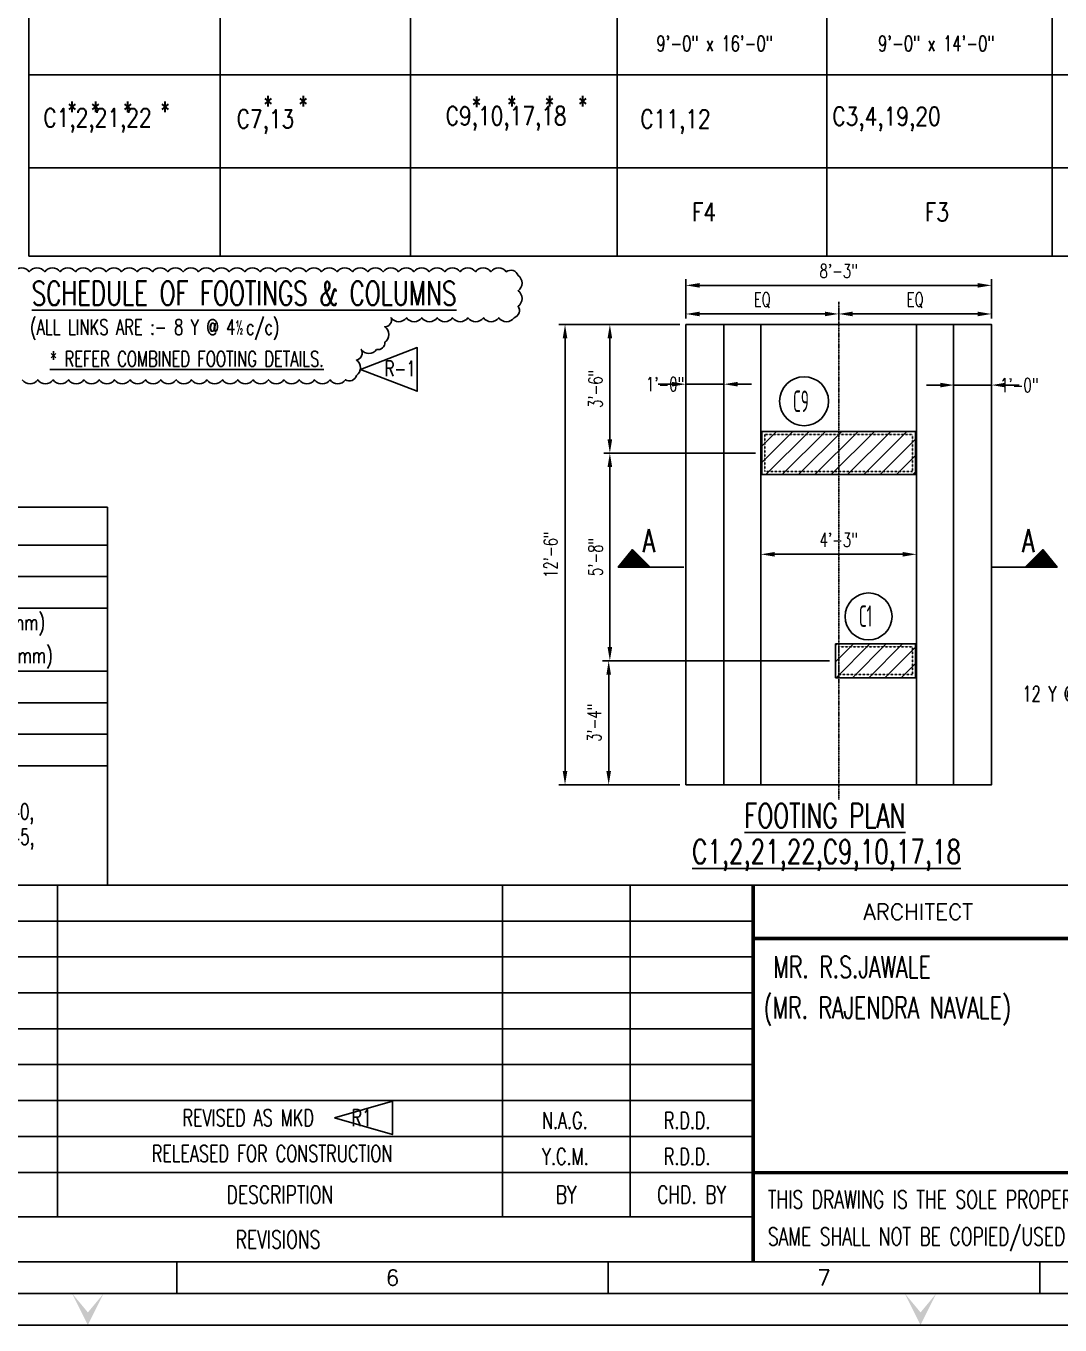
# Model space of a CAD drawing. Header units: inches. Extents: x 61991 to 161106, y 29687 to 64402.
# Drawn here: x 82366 to 83038, y 37527 to 38372 of the extents above; entities that cross this region are included whole.
import ezdxf
from ezdxf.enums import TextEntityAlignment as Align

# ---------------------------------------------------------------- set-up
doc = ezdxf.new("R2010")
doc.units = ezdxf.units.IN
doc.header["$MEASUREMENT"] = 0
doc.header["$PDMODE"] = 2
doc.linetypes.add('CENTER', pattern=[2, 1.25, -0.25, 0.25, -0.25])
doc.linetypes.add('HIDDEN', pattern=[0.375, 0.25, -0.125])
for name, color, linetype in [('BEAM', 4, 'Continuous'), ('CEN', 8, 'CENTER'), ('COLUMN CIRCLE', 8, 'Continuous'), ('DIM1', 5, 'Continuous'), ('FOOTING', 4, 'Continuous'), ('FRAME TABLE', 5, 'Continuous'), ('HATCH COL', 8, 'Continuous'), ('PNA', 8, 'Continuous'), ('R.C.C.COLUMN', 1, 'Continuous'), ('S-COL. NO.-TEXT', 1, 'Continuous'), ('S-COLUMN', 1, 'Continuous'), ('S-NOTES', 4, 'Continuous'), ('SECTION MARK', 1, 'Continuous'), ('text', 4, 'Continuous'), ('TEXT MIDIUM', 2, 'Continuous'), ('TEXT SCHEDULE', 2, 'Continuous'), ('TEXT SCHEDULE COLUMN', 4, 'Continuous'), ('TEXT1', 2, 'Continuous'), ('TITAL', 1, 'Continuous'), ('txt', 4, 'Continuous'), ('TXT1', 2, 'Continuous')]:
    doc.layers.add(name, color=color, linetype=linetype)
doc.styles.add('DIM', font='dim.shx', dxfattribs={"width": 0.7})
doc.styles.add('ROMANS', font='R.SHX', dxfattribs={"width": 0.7})
doc.styles.add('YUTY78', font='simplex.shx')
doc.dimstyles.new('DIM48(2)', dxfattribs={"dimscale": 0, "dimtxt": 9, "dimasz": 9, "dimexe": 4, "dimexo": 4, "dimgap": 4, "dimtad": 1, "dimdec": 0, "dimlfac": 0.5, "dimzin": 1, "dimdsep": 46, "dimlunit": 4, "dimtxsty": 'ROMANS', "dimcen": 0, "dimclrd": 5, "dimclre": 5, "dimclrt": 4, "dimadec": 0, "dimazin": 0, "dimtfac": 1, "dimtdec": 0, "dimtix": 1, "dimtmove": 2, "dimatfit": 3, "dimfxl": 0, "dimfrac": 1, "dimtzin": 0, "dimarcsym": 0})
doc.dimstyles.new('DIM96', dxfattribs={"dimscale": 0, "dimtxt": 9, "dimasz": 9, "dimexe": 4, "dimexo": 4, "dimgap": 4, "dimtad": 1, "dimdec": 0, "dimzin": 1, "dimdsep": 46, "dimlunit": 4, "dimtxsty": 'ROMANS', "dimcen": 0, "dimclrd": 5, "dimclre": 5, "dimclrt": 4, "dimadec": 0, "dimazin": 0, "dimtfac": 1, "dimtdec": 0, "dimtix": 1, "dimtmove": 2, "dimatfit": 3, "dimfxl": 0, "dimfrac": 1, "dimtzin": 0, "dimlwd": -1, "dimlwe": -1, "dimarcsym": 0})

# ---------------------------------------------------------------- blocks, each defined once
blk = doc.blocks.new('FOLDER')
at = {"layer": 'PNA'}
for points in [[(-1250, 2500), (0, 0), (0, 1000)], [(1250, 2500), (0, 0), (0, 1000)]]:
    blk.add_solid(points, dxfattribs=at)
blk = doc.blocks.new('PRA_A1')
at = {"color": 1}
for p, q in [((831, 69.75), (20, 69.75)), ((228.24, 24.21), (444.19, 24.21)), ((228.24, 17.13), (443.47, 17.13))]:
    blk.add_line(p, q, dxfattribs=at)
for p, q in [((333.18, 17.13), (333.18, 69.75)), ((403.71, 17.13), (403.71, 69.75)), ((423.95, 17.13), (423.95, 69.75))]:
    blk.add_line(p, q)
at = {"color": 5, "linetype": 'ByBlock', "lineweight": -2}
for p, q in [((228.36, 64.06), (443.47, 64.06)), ((228.36, 58.37), (443.47, 58.37)), ((228.36, 52.67), (443.47, 52.67)), ((228.36, 46.98), (443.47, 46.98)), ((228.36, 41.29), (443.47, 41.29)), ((228.36, 35.6), (443.47, 35.6)), ((228.36, 29.9), (443.47, 29.9))]:
    blk.add_line(p, q, dxfattribs=at)
at = {"flags": 128}
blk.add_lwpolyline([(0, 0), (841, 0), (841, 594), (0, 594)], close=True, dxfattribs=at)
at = {"color": 1, "const_width": 0.566}
for points in [[(443.47, 10), (443.47, 69.75)], [(443.47, 61.29), (601.73, 61.29)], [(443.47, 24.16), (601.73, 24.16)]]:
    blk.add_lwpolyline(points, dxfattribs=at)
at = {"layer": 'PNA'}
for p, q in [((352.08, 10), (352.08, 5)), ((420.5, 10), (420.5, 5)), ((488.92, 10), (488.92, 5))]:
    blk.add_line(p, q, dxfattribs=at)
at = {"layer": 'PNA', "color": 1}
for points in [[(10, 5), (836, 5), (836, 589), (10, 589)], [(20, 10), (831, 10), (831, 584), (20, 584)]]:
    blk.add_lwpolyline(points, close=True, dxfattribs=at)
at = {"layer": 'PNA', "xscale": 0.002, "yscale": 0.002, "zscale": 0.002}
for p in [(338, 0), (470, 0)]:
    blk.add_blockref('FOLDER', p, dxfattribs=at)
at = {"layer": 'PNA', "style": 'ROMANS'}
for s, p in [('6', (386.28, 7.5)), ('7', (454.7, 7.5))]:
    blk.add_text(s, height=2.5, dxfattribs=at).set_placement(p, align=Align.MIDDLE)
at = {"layer": 'text', "style": 'ROMANS'}
blk.add_text('ARCHITECT', height=2.5, dxfattribs=at).set_placement((469.64, 65.52), align=Align.MIDDLE_CENTER)
at = {"layer": 'text', "color": 4, "style": 'ROMANS', "width": 0.7}
for s, height, p in [('DESCRIPTION', 2.8316, (368.45, 20.67)), ('BY', 2.832, (413.83, 20.67)), ('CHD. BY', 2.832, (433.71, 20.67)), ('REVISIONS', 2.832, (368.15, 13.57))]:
    blk.add_text(s, height=height, dxfattribs=at).set_placement(p, align=Align.MIDDLE_CENTER)
for s, p in [('THIS DRAWING IS THE SOLE PROPERTY OF M/s. EPICONS CONSULTANTS PVT. LTD. AND', (445.8, 18.49)), ('SAME SHALL NOT BE COPIED/USED REPRODUCED WITHOUT THEIR WRITTEN PERMISSION.', (445.8, 12.63))]:
    blk.add_text(s, height=2.8316, dxfattribs=at).set_placement(p)
blk = doc.blocks.new('*D392')
at = {"layer": 'Defpoints', "color": 0, "linetype": 'ByBlock', "ltscale": 20}
for p in [(82716.08, 38177.89), (82794.6, 38177.89), (82794.6, 37878.66)]:
    blk.add_point(p, dxfattribs=at)
at = {"layer": 'DIM1', "color": 5, "lineweight": -2, "ltscale": 20}
for p, q in [((82790.6, 38177.89), (82712.08, 38177.89)), ((82716.08, 37887.66), (82716.08, 38168.89)), ((82790.6, 37878.66), (82712.08, 37878.66))]:
    blk.add_line(p, q, dxfattribs=at)
at = {"layer": 'DIM1', "color": 5, "linetype": 'ByBlock', "ltscale": 20}
for points in [[(82714.58, 38168.89), (82717.58, 38168.89), (82716.08, 38177.89)], [(82714.58, 37887.66), (82717.58, 37887.66), (82716.08, 37878.66)]]:
    blk.add_solid(points, dxfattribs=at)
at = {"layer": 'DIM1', "color": 4, "linetype": 'ByBlock', "lineweight": -2, "ltscale": 20, "insert": (82706.72, 38028.28), "char_height": 9, "attachment_point": 5, "rotation": 90, "style": 'ROMANS'}
blk.add_mtext('12\'-6"', dxfattribs=at)
blk = doc.blocks.new('*D393')
at = {"layer": 'Defpoints', "color": 0, "linetype": 'ByBlock', "ltscale": 20}
for p in [(82794.6, 38203.35), (82794.6, 38177.89), (82993.3, 38177.89)]:
    blk.add_point(p, dxfattribs=at)
at = {"layer": 'DIM1', "color": 5, "lineweight": -2, "ltscale": 20}
for p, q in [((82794.6, 38181.89), (82794.6, 38207.35)), ((82984.3, 38203.35), (82803.6, 38203.35)), ((82993.3, 38181.89), (82993.3, 38207.35))]:
    blk.add_line(p, q, dxfattribs=at)
at = {"layer": 'DIM1', "color": 5, "linetype": 'ByBlock', "ltscale": 20}
for points in [[(82803.6, 38204.85), (82803.6, 38201.85), (82794.6, 38203.35)], [(82984.3, 38204.85), (82984.3, 38201.85), (82993.3, 38203.35)]]:
    blk.add_solid(points, dxfattribs=at)
at = {"layer": 'DIM1', "color": 4, "linetype": 'ByBlock', "lineweight": -2, "ltscale": 20, "insert": (82893.95, 38212.7), "char_height": 9, "attachment_point": 5, "style": 'ROMANS'}
blk.add_mtext('8\'-3"', dxfattribs=at)
blk = doc.blocks.new('*D394')
at = {"layer": 'Defpoints', "color": 0, "linetype": 'ByBlock', "ltscale": 20}
for p in [(82843.34, 38028.48), (82843.34, 38019.05), (82944.57, 38019.05)]:
    blk.add_point(p, dxfattribs=at)
at = {"layer": 'DIM1', "color": 5, "lineweight": -2, "ltscale": 20}
for p, q in [((82843.34, 38023.05), (82843.34, 38032.48)), ((82944.57, 38023.05), (82944.57, 38032.48)), ((82935.57, 38028.48), (82852.34, 38028.48))]:
    blk.add_line(p, q, dxfattribs=at)
at = {"layer": 'DIM1', "color": 5, "linetype": 'ByBlock', "ltscale": 20}
for points in [[(82852.34, 38029.98), (82852.34, 38026.98), (82843.34, 38028.48)], [(82935.57, 38029.98), (82935.57, 38026.98), (82944.57, 38028.48)]]:
    blk.add_solid(points, dxfattribs=at)
at = {"layer": 'DIM1', "color": 4, "linetype": 'ByBlock', "lineweight": -2, "ltscale": 20, "insert": (82893.95, 38037.84), "char_height": 9, "attachment_point": 5, "style": 'ROMANS'}
blk.add_mtext('4\'-3"', dxfattribs=at)
blk = doc.blocks.new('*D395')
at = {"layer": 'Defpoints', "color": 0, "linetype": 'ByBlock', "ltscale": 20}
for p in [(82794.6, 38139.08), (82794.6, 38139.08), (82819.34, 38139.08)]:
    blk.add_point(p, dxfattribs=at)
at = {"layer": 'DIM1', "color": 5, "lineweight": -2, "ltscale": 20}
for p, q in [((82785.6, 38139.08), (82776.6, 38139.08)), ((82819.34, 38139.08), (82794.6, 38139.08)), ((82828.34, 38139.08), (82837.34, 38139.08))]:
    blk.add_line(p, q, dxfattribs=at)
at = {"layer": 'DIM1', "color": 5, "linetype": 'ByBlock', "ltscale": 20}
for points in [[(82785.6, 38140.58), (82785.6, 38137.58), (82794.6, 38139.08)], [(82828.34, 38140.58), (82828.34, 38137.58), (82819.34, 38139.08)]]:
    blk.add_solid(points, dxfattribs=at)
at = {"layer": 'DIM1', "color": 4, "linetype": 'ByBlock', "lineweight": -2, "ltscale": 20, "insert": (82781.1, 38139.08), "char_height": 9, "attachment_point": 5, "style": 'ROMANS'}
blk.add_mtext('1\'-0"', dxfattribs=at)
blk = doc.blocks.new('*D396')
at = {"layer": 'Defpoints', "color": 0, "linetype": 'ByBlock', "ltscale": 20}
for p in [(82968.93, 38138.5), (82993.3, 38138.5), (82993.3, 38138.5)]:
    blk.add_point(p, dxfattribs=at)
at = {"layer": 'DIM1', "color": 5, "lineweight": -2, "ltscale": 20}
for p, q in [((82959.93, 38138.5), (82950.93, 38138.5)), ((82968.93, 38138.5), (82993.3, 38138.5)), ((83002.3, 38138.5), (83011.3, 38138.5))]:
    blk.add_line(p, q, dxfattribs=at)
at = {"layer": 'DIM1', "color": 5, "linetype": 'ByBlock', "ltscale": 20}
for points in [[(82959.93, 38140), (82959.93, 38137), (82968.93, 38138.5)], [(83002.3, 38140), (83002.3, 38137), (82993.3, 38138.5)]]:
    blk.add_solid(points, dxfattribs=at)
at = {"layer": 'DIM1', "color": 4, "linetype": 'ByBlock', "lineweight": -2, "ltscale": 20, "insert": (83011.3, 38138.5), "char_height": 9, "attachment_point": 5, "style": 'ROMANS'}
blk.add_mtext('1\'-0"', dxfattribs=at)
blk = doc.blocks.new('*D404')
at = {"layer": 'Defpoints', "color": 0, "linetype": 'ByBlock', "ltscale": 20}
for p in [(82744.46, 37959.28), (82891.94, 37959.28), (82794.6, 37878.66)]:
    blk.add_point(p, dxfattribs=at)
at = {"layer": 'DIM1', "color": 5, "lineweight": -2, "ltscale": 20}
for p, q in [((82887.94, 37959.28), (82740.46, 37959.28)), ((82744.46, 37887.66), (82744.46, 37950.28)), ((82790.6, 37878.66), (82740.46, 37878.66))]:
    blk.add_line(p, q, dxfattribs=at)
at = {"layer": 'DIM1', "color": 5, "linetype": 'ByBlock', "ltscale": 20}
for points in [[(82742.96, 37950.28), (82745.96, 37950.28), (82744.46, 37959.28)], [(82742.96, 37887.66), (82745.96, 37887.66), (82744.46, 37878.66)]]:
    blk.add_solid(points, dxfattribs=at)
at = {"layer": 'DIM1', "color": 4, "linetype": 'ByBlock', "lineweight": -2, "ltscale": 20, "insert": (82735.1, 37918.97), "char_height": 9, "attachment_point": 5, "rotation": 90, "style": 'ROMANS'}
blk.add_mtext('3\'-4"', dxfattribs=at)
blk = doc.blocks.new('*D405')
at = {"layer": 'Defpoints', "color": 0, "linetype": 'ByBlock', "ltscale": 20}
for p in [(82745.22, 38094.28), (82843.94, 38094.28), (82891.94, 37959.28)]:
    blk.add_point(p, dxfattribs=at)
at = {"layer": 'DIM1', "color": 5, "lineweight": -2, "ltscale": 20}
for p, q in [((82839.94, 38094.28), (82741.22, 38094.28)), ((82745.22, 37968.28), (82745.22, 38085.28)), ((82887.94, 37959.28), (82741.22, 37959.28))]:
    blk.add_line(p, q, dxfattribs=at)
at = {"layer": 'DIM1', "color": 5, "linetype": 'ByBlock', "ltscale": 20}
for points in [[(82743.72, 38085.28), (82746.72, 38085.28), (82745.22, 38094.28)], [(82743.72, 37968.28), (82746.72, 37968.28), (82745.22, 37959.28)]]:
    blk.add_solid(points, dxfattribs=at)
at = {"layer": 'DIM1', "color": 4, "linetype": 'ByBlock', "lineweight": -2, "ltscale": 20, "insert": (82735.87, 38026.78), "char_height": 9, "attachment_point": 5, "rotation": 90, "style": 'ROMANS'}
blk.add_mtext('5\'-8"', dxfattribs=at)
blk = doc.blocks.new('*D406')
at = {"layer": 'Defpoints', "color": 0, "linetype": 'ByBlock', "ltscale": 20}
for p in [(82745.22, 38177.89), (82794.6, 38177.89), (82843.94, 38094.28)]:
    blk.add_point(p, dxfattribs=at)
at = {"layer": 'DIM1', "color": 5, "lineweight": -2, "ltscale": 20}
for p, q in [((82790.6, 38177.89), (82741.22, 38177.89)), ((82745.22, 38103.28), (82745.22, 38168.89)), ((82839.94, 38094.28), (82741.22, 38094.28))]:
    blk.add_line(p, q, dxfattribs=at)
at = {"layer": 'DIM1', "color": 5, "linetype": 'ByBlock', "ltscale": 20}
for points in [[(82743.72, 38168.89), (82746.72, 38168.89), (82745.22, 38177.89)], [(82743.72, 38103.28), (82746.72, 38103.28), (82745.22, 38094.28)]]:
    blk.add_solid(points, dxfattribs=at)
at = {"layer": 'DIM1', "color": 4, "linetype": 'ByBlock', "lineweight": -2, "ltscale": 20, "insert": (82735.87, 38136.08), "char_height": 9, "attachment_point": 5, "rotation": 90, "style": 'ROMANS'}
blk.add_mtext('3\'-6"', dxfattribs=at)
blk = doc.blocks.new('*D411')
at = {"layer": 'Defpoints', "color": 0, "linetype": 'ByBlock', "ltscale": 20}
for p in [(82893.95, 38184.75), (82794.6, 38177.89), (82893.95, 38177.89)]:
    blk.add_point(p, dxfattribs=at)
at = {"layer": 'DIM1', "color": 5, "ltscale": 20}
for p, q in [((82794.6, 38181.89), (82794.6, 38188.75)), ((82803.6, 38184.75), (82884.95, 38184.75)), ((82893.95, 38181.89), (82893.95, 38188.75))]:
    blk.add_line(p, q, dxfattribs=at)
at = {"layer": 'DIM1', "color": 5, "linetype": 'ByBlock', "ltscale": 20}
for points in [[(82803.6, 38186.25), (82803.6, 38183.25), (82794.6, 38184.75)], [(82884.95, 38186.25), (82884.95, 38183.25), (82893.95, 38184.75)]]:
    blk.add_solid(points, dxfattribs=at)
at = {"layer": 'DIM1', "color": 4, "linetype": 'ByBlock', "lineweight": -2, "ltscale": 20, "insert": (82844.27, 38193.68), "char_height": 9, "attachment_point": 5, "style": 'ROMANS'}
blk.add_mtext('EQ', dxfattribs=at)
blk = doc.blocks.new('*D412')
at = {"layer": 'Defpoints', "color": 0, "linetype": 'ByBlock', "ltscale": 20}
for p in [(82993.3, 38184.75), (82893.95, 38177.89), (82993.3, 38177.89)]:
    blk.add_point(p, dxfattribs=at)
at = {"layer": 'DIM1', "color": 5, "ltscale": 20}
for p, q in [((82893.95, 38181.89), (82893.95, 38188.75)), ((82902.95, 38184.75), (82984.3, 38184.75)), ((82993.3, 38181.89), (82993.3, 38188.75))]:
    blk.add_line(p, q, dxfattribs=at)
at = {"layer": 'DIM1', "color": 5, "linetype": 'ByBlock', "ltscale": 20}
for points in [[(82902.95, 38186.25), (82902.95, 38183.25), (82893.95, 38184.75)], [(82984.3, 38186.25), (82984.3, 38183.25), (82993.3, 38184.75)]]:
    blk.add_solid(points, dxfattribs=at)
at = {"layer": 'DIM1', "color": 4, "linetype": 'ByBlock', "lineweight": -2, "ltscale": 20, "insert": (82943.63, 38193.68), "char_height": 9, "attachment_point": 5, "style": 'ROMANS'}
blk.add_mtext('EQ', dxfattribs=at)

msp = doc.modelspace()

# ---------------------------------------------------------------- hatches: boundary and pattern name
at = {"layer": 'HATCH COL', "linetype": 'ByBlock', "lineweight": -2, "ltscale": 20}
h = msp.add_hatch(dxfattribs=at)
h.set_pattern_fill('ANSI31', color=256, scale=60, style=0)
h.set_pattern_definition([(45, (-713299.811, 67424.3675), (-5.30330086, 5.30330086), [])])
h.paths.add_polyline_path([(82943.96634, 38108.27567), (82843.93624, 38108.27567), (82843.93624, 38080.27567), (82943.96634, 38080.27567)])
h = msp.add_hatch(dxfattribs=at)
h.set_pattern_fill('ANSI31', color=256, scale=60, style=0)
h.set_pattern_definition([(45, (-713323.811, 67424.3675), (-5.30330086, 5.30330086), [])])
h.paths.add_polyline_path([(82943.9634, 37970.27567), (82891.93624, 37970.27567), (82891.93624, 37948.27567), (82943.9634, 37948.27567)])
at = {"layer": 'SECTION MARK'}
h = msp.add_hatch(dxfattribs=at)
h.set_pattern_fill('ANSI31', color=256, scale=0.041138, style=0)
h.set_pattern_definition([(135, (75318.7025144, 36253.0957166), (0.0036361311676, 0.0036361311676), [])])
h.paths.add_polyline_path([(82750.69534, 38020.22515), (82759.9144, 38031.64345), (82771.34751, 38020.22515)])
h = msp.add_hatch(dxfattribs=at)
h.set_pattern_fill('ANSI31', color=256, scale=0.041138, style=0)
h.set_pattern_definition([(45, (90467.8591875, 36253.0957166), (-0.0036361311676, 0.0036361311676), [])])
h.paths.add_polyline_path([(83035.86636, 38020.22515), (83026.6473, 38031.64345), (83015.21419, 38020.22515)])

# ---------------------------------------------------------------- linework, layer by layer
at = {"linetype": 'ByBlock', "lineweight": -2, "ltscale": 20}
msp.add_lwpolyline([(82357.87071, 38212.16296, -0.52056705), (82367.87071, 38212.16296, -0.52056705), (82377.87071, 38212.16296, -0.52056705), (82387.87071, 38212.16296, -0.52056705), (82397.87071, 38212.16296, -0.52056705), (82407.87071, 38212.16296, -0.52056705), (82417.87071, 38212.16296, -0.52056705), (82427.87071, 38212.16296, -0.52056705), (82437.87071, 38212.16296, -0.52056705), (82447.87071, 38212.16296, -0.52056705), (82457.87071, 38212.16296, -0.52056705), (82467.87071, 38212.16296, -0.52056705), (82477.87071, 38212.16296, -0.52056705), (82487.87071, 38212.16296, -0.52056705), (82497.87071, 38212.16296, -0.52056705), (82507.87071, 38212.16296, -0.52056705), (82517.87071, 38212.16296, -0.52056705), (82527.87071, 38212.16296, -0.52056705), (82537.87071, 38212.16296, -0.52056705), (82547.87071, 38212.16296, -0.52056705), (82557.87071, 38212.16296, -0.52056705), (82567.87071, 38212.16296, -0.52056705), (82577.87071, 38212.16296, -0.52056705), (82587.87071, 38212.16296, -0.52056705), (82597.87071, 38212.16296, -0.52056705), (82607.87071, 38212.16296, -0.52056705), (82617.87071, 38212.16296, -0.52056705), (82627.87071, 38212.16296, -0.52056705), (82637.87071, 38212.16296, -0.52056705), (82647.87071, 38212.16296, -0.52056705), (82657.87071, 38212.16296, -0.52056705), (82667.87071, 38212.16296, -0.52056705), (82677.87071, 38212.16296, -0.52056705), (82685.50994, 38209.8022, -0.52056705), (82685.50994, 38199.8022, -0.52056705), (82685.50994, 38189.8022, -0.52056705), (82682.99065, 38182.32149, -0.52056705), (82672.99065, 38182.32149, -0.52056705), (82662.99065, 38182.32149, -0.52056705), (82652.99065, 38182.32149, -0.52056705), (82642.99065, 38182.32149, -0.52056705), (82632.99065, 38182.32149, -0.52056705), (82622.99065, 38182.32149, -0.52056705), (82612.99065, 38182.32149, -0.52056705), (82602.99065, 38182.32149, -0.52056705), (82598.92202, 38176.39013, -0.52056705), (82598.92202, 38166.39013, -0.52056705), (82593.61047, 38161.70167, -0.52056705), (82583.61047, 38161.70167, -0.52056705), (82580.52767, 38154.78447, -0.52056705), (82580.52767, 38144.78447, -0.52056705), (82573.33378, 38141.97836, -0.52056705), (82563.33378, 38141.97836, -0.52056705), (82553.33378, 38141.97836, -0.52056705), (82543.33378, 38141.97836, -0.52056705), (82533.33378, 38141.97836, -0.52056705), (82523.33378, 38141.97836, -0.52056705), (82513.33378, 38141.97836, -0.52056705), (82503.33378, 38141.97836, -0.52056705), (82493.33378, 38141.97836, -0.52056705), (82483.33378, 38141.97836, -0.52056705), (82473.33378, 38141.97836, -0.52056705), (82463.33378, 38141.97836, -0.52056705), (82453.33378, 38141.97836, -0.52056705), (82443.33378, 38141.97836, -0.52056705), (82433.33378, 38141.97836, -0.52056705), (82423.33378, 38141.97836, -0.52056705), (82413.33378, 38141.97836, -0.52056705), (82403.33378, 38141.97836, -0.52056705), (82393.33378, 38141.97836, -0.52056705), (82383.33378, 38141.97836, -0.52056705), (82373.33378, 38141.97836, -0.52056705), (82363.33378, 38141.97836, -0.52056705)], format="xyb", dxfattribs=at)
msp.add_lwpolyline([(82620.03943, 38148.69578), (82620.03943, 38162.9344), (82583.03264, 38148.69578), (82620.03943, 38134.45716), (82620.03943, 38148.69578)], dxfattribs=at)
msp.add_lwpolyline([(82566.21648, 37662.08863), (82603.85337, 37672.91098), (82603.85337, 37651.26627), (82566.21648, 37662.08863)])
at = {"layer": 'BEAM', "color": 2, "linetype": 'ByBlock', "lineweight": -2, "ltscale": 20}
for p, q in [((82843.33624, 37878.65993), (82843.33624, 38177.89142)), ((82944.56634, 38177.89142), (82944.56634, 37878.65993))]:
    msp.add_line(p, q, dxfattribs=at)
at = {"layer": 'CEN', "linetype": 'CENTER', "lineweight": -2, "ltscale": 0.2}
msp.add_line((82893.94982, 37868.98957), (82893.94982, 38192.63351), dxfattribs=at)
at = {"layer": 'COLUMN CIRCLE'}
for centre, radius in [((82871.41688, 38128.0007), 15.90899), ((82913.3367, 37988.06817), 15.26246)]:
    msp.add_circle(centre, radius, dxfattribs=at)
at = {"layer": 'FOOTING', "color": 9, "linetype": 'ByBlock', "lineweight": -2, "ltscale": 20}
for p, q in [((82819.33624, 37878.65993), (82819.33624, 38177.89142)), ((82968.5634, 37878.65993), (82968.5634, 38177.89142))]:
    msp.add_line(p, q, dxfattribs=at)
at = {"layer": 'FOOTING', "linetype": 'ByBlock', "lineweight": -2, "ltscale": 20}
msp.add_lwpolyline([(82794.5964, 37878.65993), (82993.30323, 37878.65993), (82993.30323, 38177.89142), (82794.5964, 38177.89142)], close=True, dxfattribs=at)
at = {"layer": 'FRAME TABLE', "color": 7}
for p, q in [((82367.60387, 39900.22911), (82367.60387, 38222.35293)), ((82491.91562, 39900.22911), (82491.91562, 38222.35293)), ((82615.70221, 39900.22911), (82615.70221, 38222.35293)), ((82749.85732, 39900.22911), (82749.85732, 38222.35293)), ((82886.3338, 39900.22911), (82886.3338, 38222.35293)), ((83032.77284, 39900.22911), (83032.77284, 38222.35293)), ((82367.60387, 38340.22911), (83448.50245, 38340.22911)), ((82367.60387, 38279.66602), (83448.50245, 38279.66602)), ((82367.60387, 38222.35293), (83448.50245, 38222.35293))]:
    msp.add_line(p, q, dxfattribs=at)
at = {"layer": 'FRAME TABLE'}
for p, q in [((82418.78706, 38034.52383), (81907.81324, 38034.52383)), ((82418.78706, 38014.02383), (81907.81324, 38014.02383)), ((82418.78706, 37993.52384), (81907.81324, 37993.52384)), ((82418.78706, 37993.52384), (81907.81324, 37993.52384)), ((82418.78706, 37952.52385), (81907.81324, 37952.52385)), ((82418.78706, 37932.02385), (81907.81324, 37932.02385)), ((82418.78706, 37932.02385), (81907.81324, 37932.02385)), ((82418.78706, 37911.52385), (81907.81324, 37911.52385)), ((82418.78706, 37891.02386), (81907.81324, 37891.02386))]:
    msp.add_line(p, q, dxfattribs=at)
at = {"layer": 'R.C.C.COLUMN'}
for points in [[(82943.96634, 38108.27567), (82843.93624, 38108.27567), (82843.93624, 38080.27567), (82943.96634, 38080.27567)], [(82943.9634, 37970.27567), (82891.93624, 37970.27567), (82891.93624, 37948.27567), (82943.9634, 37948.27567)]]:
    msp.add_lwpolyline(points, close=True, dxfattribs=at)
at = {"layer": 'S-COLUMN', "color": 8, "linetype": 'HIDDEN', "ltscale": 0.2}
for points in [[(82941.96634, 38106.27567), (82845.93624, 38106.27567), (82845.93624, 38082.27567), (82941.96634, 38082.27567)], [(82941.9634, 37968.27567), (82893.93624, 37968.27567), (82893.93624, 37950.27567), (82941.9634, 37950.27567)]]:
    msp.add_lwpolyline(points, close=True, dxfattribs=at)
at = {"layer": 'S-NOTES', "linetype": 'Continuous'}
msp.add_lwpolyline([(82418.78706, 38059.11457), (81907.81324, 38059.11457), (81907.81324, 37813.38046), (82418.78706, 37813.46596)], close=True, dxfattribs=at)
at = {"layer": 'SECTION MARK'}
for p, q in [((82759.9144, 38031.64345), (82750.69534, 38020.22515)), ((82771.34751, 38020.22515), (82759.9144, 38031.64345)), ((83015.21419, 38020.22515), (83026.6473, 38031.64345)), ((83026.6473, 38031.64345), (83035.86636, 38020.22515)), ((82793.25847, 38020.22515), (82750.69534, 38020.22515)), ((82993.30323, 38020.22515), (83035.86636, 38020.22515))]:
    msp.add_line(p, q, dxfattribs=at)

# ---------------------------------------------------------------- block references
at = {"color": 2, "xscale": 4.099999999860302, "yscale": 4.099999999976717, "zscale": 4.099999999933744}
msp.add_blockref('PRA_A1', (81020.15082, 37527.40546), dxfattribs=at)

# ---------------------------------------------------------------- texts
at = {"layer": 'S-COL. NO.-TEXT', "style": 'DIM', "width": 0.59375}
for s, p in [('C9', (82864.23134, 38120.9917)), ('C1', (82907.05487, 37981.28542))]:
    msp.add_text(s, height=14, dxfattribs=at).set_placement(p)
at = {"layer": 'TEXT MIDIUM', "style": 'ROMANS', "width": 0.7}
for s, p in [('MR. R.S.JAWALE', (82851.38512, 37760.11757)), ('(MR. RAJENDRA NAVALE)', (82845.05516, 37733.73514))]:
    msp.add_text(s, height=14, dxfattribs=at).set_placement(p, align=Align.MIDDLE_LEFT)
at = {"layer": 'TEXT SCHEDULE', "style": 'ROMANS', "width": 0.8}
for s, p in [('C1,2,21,22', (82377.03643, 38306.34882)), ('*', (82392.26459, 38310.8768)), ('*', (82407.5573, 38310.8768)), ('*', (82428.42741, 38310.8768)), ('*', (82452.69983, 38310.8768)), ('*', (82519.68121, 38314.521)), ('*', (82542.57566, 38314.521)), ('C9,10,17,18', (82638.47867, 38307.58802)), ('*', (82655.16936, 38314.08806)), ('*', (82678.16079, 38314.521)), ('*', (82702.63088, 38314.521)), ('*', (82724.1729, 38314.521)), ('C3,4,19,20', (82889.86, 38307.25449)), ('C7,13', (82502.59524, 38305.52368)), ('C11,12', (82764.9913, 38305.52368))]:
    msp.add_text(s, height=12, dxfattribs=at).set_placement(p)
for s, p in [('F4', (82806.36418, 38251.00948)), ('F3', (82957.78656, 38251.00948))]:
    msp.add_text(s, height=12, dxfattribs=at).set_placement(p, align=Align.MIDDLE)
at = {"layer": 'TEXT SCHEDULE COLUMN', "style": 'ROMANS', "width": 0.7}
for s, p in [('9\'-0" x 16\'-0"', (82813.37596, 38360.57897)), ('9\'-0" x 14\'-0"', (82957.44628, 38360.57897))]:
    msp.add_text(s, height=10, dxfattribs=at).set_placement(p, align=Align.MIDDLE_CENTER)
at = {"layer": 'TEXT1', "char_height": 10, "attachment_point": 4, "style": 'ROMANS'}
for s, insert in [('(ALL LINKS ARE :- 8 Y @ 4{\\Fromans|c0;\\H0.9583x;½\\fMS Shell Dlg|b0|i0|c0|p0;\\H0.7391x; }c/c)', (82368.39014, 38174.55754)), ('R-1', (82598.86034, 38149.1991))]:
    msp.add_mtext(s, dxfattribs=dict(at, insert=insert))
at = {"layer": 'TITAL', "style": 'ROMANS', "width": 0.7}
msp.add_text('%%USCHEDULE OF FOOTINGS & COLUMNS', height=15.6521739, dxfattribs=at).set_placement((82369.45472, 38190.3841))
for p in [(82770.63306, 38029.88842), (83017.26657, 38029.88842)]:
    msp.add_text('A', height=15, dxfattribs=at).set_placement(p, align=Align.CENTER)
for s, p in [('%%UFOOTING PLAN', (82884.99271, 37858.55412)), ('%%UC1,2,21,22,C9,10,17,18', (82886.04607, 37832.80376))]:
    msp.add_text(s, height=15.6521739, dxfattribs=at).set_placement(p, align=Align.MIDDLE)
at = {"layer": 'txt', "color": 4, "style": 'ROMANS', "width": 0.7}
for s, p in [(' SIDE =25mm.(FOR B <150mm)', (82217.65137, 37979.15458)), (' SIDE =40mm.(FOR B > 230mm)', (82217.65137, 37957.67193)), ('35 d FOR M : 40,', (82283.69226, 37856.15188)), ('30 d FOR M : 45,', (82283.8484, 37839.68658))]:
    msp.add_text(s, height=10.2499979, dxfattribs=at).set_placement(p)
at = {"layer": 'txt', "linetype": 'Continuous', "style": 'YUTY78', "width": 0.7}
for s, height, p in [('REVISED AS MKD   R1', 10.8579587, (82467.49491, 37656.75888)), ('N.A.G.', 10.857959, (82701.15368, 37654.92462)), ('R.D.D.', 10.857959, (82780.30448, 37654.92462)), ('RELEASED FOR CONSTRUCTION', 10.8579587, (82447.5458, 37633.42073)), ('Y.C.M.', 10.857959, (82701.15368, 37631.58647)), ('R.D.D.', 10.857959, (82780.30448, 37631.58647))]:
    msp.add_text(s, height=height, dxfattribs=at).set_placement(p)
at = {"layer": 'txt', "insert": (83008.5326, 37936.11957), "char_height": 10, "attachment_point": 4, "style": 'ROMANS'}
msp.add_mtext(' 12 Y @ 4"{\\fMS Shell Dlg|b0|i0|c0|p0;\\H0.70828x; }c/c', dxfattribs=at)
at = {"layer": 'TXT1', "style": 'ROMANS', "width": 0.7}
msp.add_text('%%U* REFER COMBINED FOOTING DETAILS.', height=10, dxfattribs=at).set_placement((82470.27693, 38155.55436), align=Align.MIDDLE)

# ---------------------------------------------------------------- dimensions: what is measured, and where the dimension line sits
at = {"layer": 'DIM1', "linetype": 'ByBlock', "lineweight": -2, "ltscale": 20}
for base, p1, p2, picture, middle in [((82794.5964, 38203.3477), (82993.30323, 38177.89142), (82794.5964, 38177.89142), '*D393', (82893.94982, 38212.70484)), ((82843.33624, 38028.48421), (82944.56634, 38019.04979), (82843.33624, 38019.04979), '*D394', (82893.95129, 38037.84135))]:
    dim = msp.add_linear_dim(base=base, p1=p1, p2=p2, dimstyle='DIM48(2)', override={"dimscale": 1}, dxfattribs=at)
    dim.commit()
    dim.dimension.update_dxf_attribs({"geometry": picture, "text_midpoint": middle})
for base, p1, p2, picture, middle in [((82893.94982, 38184.75055), (82794.5964, 38177.89142), (82893.94982, 38177.89142), '*D411', (82844.27311, 38193.67912)), ((82993.30323, 38184.75055), (82893.94982, 38177.89142), (82993.30323, 38177.89142), '*D412', (82943.62652, 38193.67912))]:
    dim = msp.add_linear_dim(base=base, p1=p1, p2=p2, text='EQ', dimstyle='DIM96', override={"dimscale": 1}, dxfattribs=at)
    dim.commit()
    dim.dimension.update_dxf_attribs({"geometry": picture, "text_midpoint": middle})
for base, p1, p2, picture, middle in [((82716.0755, 38177.89142), (82794.5964, 37878.65993), (82794.5964, 38177.89142), '*D392', (82706.71836, 38028.27567)), ((82745.22282, 38177.89142), (82843.93624, 38094.27567), (82794.5964, 38177.89142), '*D406', (82735.86568, 38136.08355)), ((82745.2228180684, 38094.2756729547), (82891.9362361737, 37959.2756729548), (82843.9362361736, 38094.2756729547), '*D405', (82735.8656752112, 38026.7756729548)), ((82744.45951, 37959.27567), (82794.5964, 37878.65993), (82891.93624, 37959.27567), '*D404', (82735.10236, 37918.9678))]:
    dim = msp.add_linear_dim(base=base, p1=p1, p2=p2, angle=90, dimstyle='DIM48(2)', override={"dimscale": 1}, dxfattribs=at)
    dim.commit()
    dim.dimension.update_dxf_attribs({"geometry": picture, "text_midpoint": middle})
for base, p1, p2, picture, middle in [((82794.5964, 38139.08377), (82819.33624, 38139.08377), (82794.5964, 38139.08377), '*D395', (82781.0964, 38139.08377)), ((82993.30323, 38138.49601), (82968.93478, 38138.49601), (82993.30323, 38138.49601), '*D396', (83011.30323, 38138.49601))]:
    dim = msp.add_linear_dim(base=base, p1=p1, p2=p2, dimstyle='DIM48(2)', override={"dimscale": 1}, dxfattribs=at)
    dim.commit()
    dim.dimension.update_dxf_attribs({"geometry": picture, "text_midpoint": middle, "dimtype": 160})

doc.saveas('drawing.dxf')
